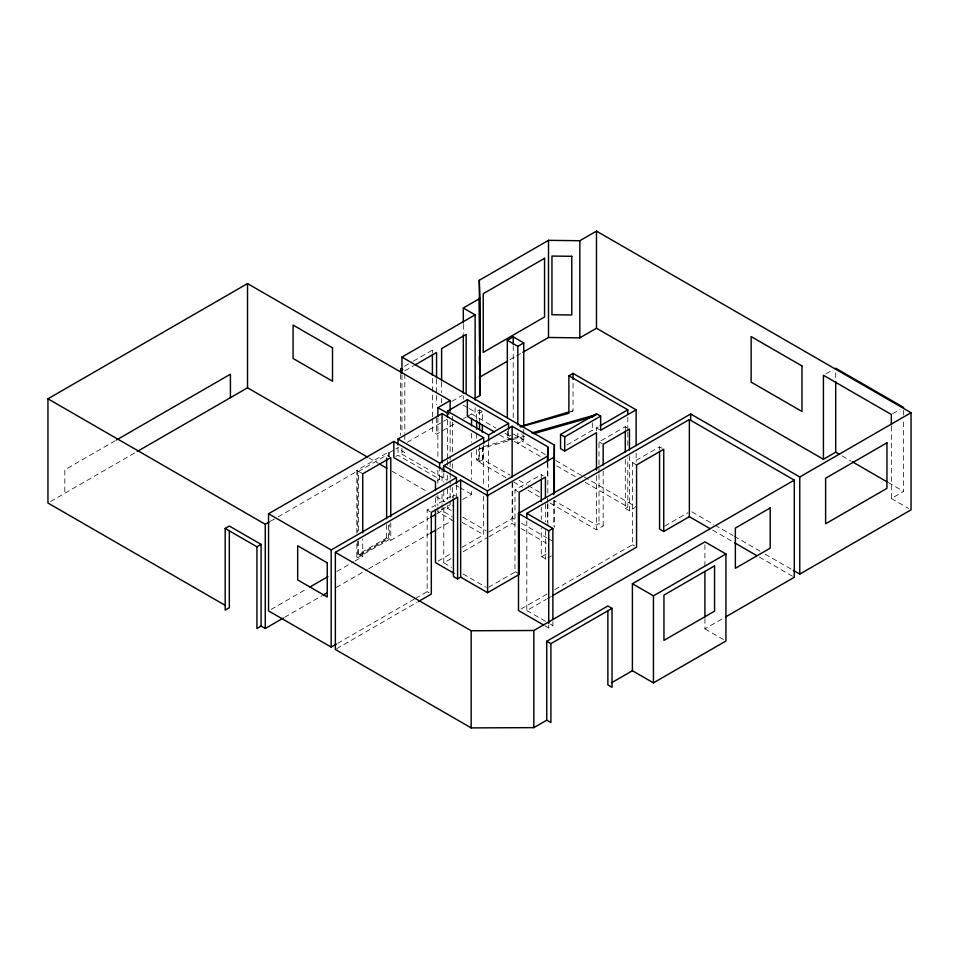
<?xml version="1.0" encoding="UTF-8"?>
<svg xmlns="http://www.w3.org/2000/svg" width="959" height="959" viewBox="0 0 959 959"><rect width="100%" height="100%" fill="white"/><g stroke="black" fill="none" stroke-linecap="round" stroke-linejoin="round"><path stroke-width="0.72" stroke-dasharray="4.79 3.6" d="M115.272 440.684L64.816 469.814L64.816 493.286M50.539 501.521L135.974 452.204M404.446 366.254L412.07 361.855M413.341 361.123L432.401 350.119L434.487 351.318M404.806 370.857L413.689 365.727M510.044 359.673L515.175 356.712M516.457 355.969L521.588 353.008M451.929 401.318L462.262 395.36M356.82 533.216L356.82 470.389L388.371 452.18L389.246 452.684L394.413 449.699M270.39 521.3L276.815 517.596M278.098 516.853L357.707 470.905L357.707 532.233M395.707 448.956L398.297 447.469M407.335 442.243L442.219 422.104M443.514 421.361L447.385 419.119M358.582 530.483L358.582 471.408L386.621 455.213L390.781 457.623M395.923 456.424L398.009 455.213L439.63 479.248L439.63 470.413M401.953 448.225L401.953 454.206L404.806 452.564L400.634 450.155M432.401 418.448L432.401 431.826L436.561 434.223L454.554 423.83M463.557 418.639L466.122 417.153M467.405 416.41L475.125 411.962L475.125 407.479M476.647 418.903L476.647 411.579L479.5 409.937L482.353 411.579L482.353 421.984M482.353 411.579L479.5 413.233L476.647 411.579M505.992 477.594L478.841 461.926L478.841 449.256L483 446.858L513.173 438.263M507.323 431.406L507.323 437.388L510.871 435.338M437.556 480.447L439.63 479.248M499.543 434.918L508.558 440.121L510.632 438.922M476.647 449.651L476.647 459.9L479.5 458.258L482.353 459.9L482.353 447.242M478.841 461.926L483 459.517L510.08 475.149M570.953 412.022L573.038 410.824L573.038 380.879M523.746 435.554L523.746 440.037L517.836 443.454L517.836 432.053M415.475 598.416L427.139 591.679L427.139 509.984L453.427 494.808L455.513 496.007M358.582 540.828L358.582 554.122L386.621 537.927L390.781 540.337L429.224 518.136M359.457 554.626L387.496 538.443M356.82 543.693L356.82 557.155L388.371 538.946L388.371 525.484M356.82 557.155L357.707 557.659L389.246 539.449L389.246 524.489M437.879 507.407L437.879 511.878L450.143 504.794L450.143 485.446M271.121 609.421L307.252 588.562M336.933 571.42L353.703 561.734M354.998 560.991L362.742 556.52L362.742 538.802M436.92 513.7L442.039 510.739L452.133 516.565M447.433 505.297L447.433 508.294L452.504 505.357M462.658 499.507L471.528 494.376L471.528 488.419M566.901 444.976L592.314 430.303L594.4 431.502M596.474 430.891L596.474 427.894L598.979 426.455M284.631 617.296L322.092 595.671M336.297 587.471L367.309 569.574M368.592 568.831L429.308 533.779M437.052 529.296L452.552 520.353L437.879 511.878M488.646 587.292L514.983 572.079L514.983 489.869L541.272 474.693L543.357 475.892M599.003 473.075L599.003 441.871L625.28 426.695L627.366 427.894M437.999 561.135L451.953 553.079M462.106 547.217L483.66 534.774L483.66 494.424M488.622 532.065L512.717 518.16L516.505 520.341M443.789 507.551L443.789 562.849L451.533 558.378M463.137 551.677L487.64 537.531M488.922 536.788L512.142 523.386L519.79 527.81M554.734 589.605L632.401 544.76L632.401 462.55L659.564 446.87L663.736 449.268M337.676 643.333L414.18 599.171M336.657 648.728L417.045 602.324M825.879 373.866L832.016 370.33M546.186 554.074L541.272 556.903L541.272 528.169M603.163 471.013L603.163 525.976L599.003 523.578L596.474 525.029L553.93 500.466M625.28 459.373L625.28 508.402L627.809 506.951L627.809 457.635M547.817 557.934L551.389 555.872M549.939 502.972L596.474 529.836L603.163 525.976M625.28 508.402L629.452 510.799L635.014 507.587M521.085 609.037L546.966 594.089M664.755 526.083L688.082 512.621M526.815 520.869L526.815 610.523L546.186 599.351M547.481 598.596L551.353 596.366M892.565 413.785L899.926 409.529M544.94 625.795L548.728 627.977L552.887 625.58L552.887 621.096M891.331 426.276L891.331 498.476L903.606 491.392L903.606 419.191M704.913 618.543L704.913 628.864L724.345 617.644M570.197 411.627L573.038 410.824M514.599 437.855L523.218 435.398M478.841 449.256L510.44 440.253M511.878 439.845L524.813 436.165M842.098 455.885L851.065 461.063M888.226 482.509L903.606 491.392M891.331 498.476L908.581 508.426M596.474 427.894L599.603 429.704M599.003 441.871L602.12 443.681M632.401 462.55L636.572 464.959M691.954 511.854L713.772 524.453M715.054 525.196L733.024 535.578M734.306 536.309L759.984 551.137M765.114 554.098L792.062 569.658M712.681 530.147L733.407 542.111M759.312 557.071L792.997 576.515M463.293 405.13L468.016 407.863M469.203 408.546L475.125 411.962M513.233 433.971L523.746 440.037M545.347 454.53L521.996 441.056L521.996 433.924M555.717 460.524L582.952 476.251M584.247 476.995L636.129 506.951M471.528 413.94L495.983 428.062M504.997 433.264L510.14 436.225M507.323 437.388L513.161 440.756M514.336 441.428L541.128 456.904M556.652 465.858L576.059 477.067M585.11 482.293L627.809 506.951M632.401 544.76L634.486 545.959M519.107 480.363L526.851 484.834M528.133 485.578L539.737 492.279M476.647 459.9L479.5 461.543L479.5 446.546M513.748 482.077L522.799 487.292M527.965 490.277L539.605 497.002M514.983 489.869L518.112 491.667M704.913 628.864L723.47 639.581M401.953 454.206L447.05 480.243M456.076 485.446L458.654 486.944M459.936 487.687L471.528 494.376M521.54 523.254L546.774 537.819M548.033 538.538L551.821 540.732M521.073 528.541L546.57 543.262M541.272 556.4L545.443 558.797M368.831 457.851L377.87 463.065M392.063 471.265L426.911 491.38M435.949 496.594L444.988 501.821M447.433 508.294L451.293 510.524M462.885 517.201L486.045 530.579M462.226 522.391L483.66 534.774M427.139 509.984L430.267 511.782M356.82 470.389L357.707 470.905M358.582 471.408L362.742 473.806M514.983 571.576L519.155 573.973M526.815 610.523L545.443 621.276M550.406 624.141L552.887 625.58M443.789 562.849L451.485 567.284M463.029 573.95L486.105 587.28M427.139 591.679L429.224 592.89M358.582 554.122L362.742 556.52M903.606 410.356L903.606 417.728M835.697 372.619L835.697 379.992M704.913 544.796L704.913 566.925M659.564 446.87L659.564 449.855M636.129 453.151L636.129 462.118M629.452 455.837L629.452 510.799M627.809 417.285L627.809 430.735M627.809 432.233L627.809 447.17M625.28 426.695L625.28 429.668M599.003 474.549L599.003 523.578M596.474 475.712L596.474 529.836M592.314 422.871L592.314 430.303M554.338 500.346L554.338 527.246M553.763 500.706L553.763 526.107M548.728 624.992L548.728 627.977M547.853 463.305L547.853 493.19M547.853 503.655L547.853 524.573M547.409 462.202L547.409 475.652M547.409 498.069L547.409 502.552M547.409 504.05L547.409 521.984M545.443 504.002L545.443 521.936M545.443 530.579L545.443 559.301M541.272 474.693L541.272 477.678M541.272 507.371L541.272 519.538M523.746 429.584L523.746 434.067M513.233 345.803L513.233 419.023M512.717 482.401L512.717 518.16M512.142 483.036L512.142 523.386M508.558 430.375L508.558 440.121M488.622 442.411L488.622 487.232M483.66 445.108L483.66 486.956M483 446.858L483 459.517M479.5 409.937L479.5 420.653M476.647 433.54L476.647 439.402M471.528 433.3L471.528 442.243M471.528 452.672L471.528 479.476M463.293 324.442L463.293 333.408M463.293 396.163L463.293 399.16M456.496 485.074L456.496 497.026M453.427 494.808L453.427 497.769M452.552 416.134L452.552 420.605M452.552 422.092L452.552 453.355M452.552 463.772L452.552 468.244M452.552 487.604L452.552 498.021M450.143 421.421L450.143 454.182M450.143 455.669L450.143 460.128M450.143 461.615L450.143 472.044M450.143 473.53L450.143 483.947M447.433 420.126L447.433 458.977M447.433 460.476L447.433 466.446M447.433 475.412L447.433 479.896M447.433 488.862L447.433 499.327M443.789 473.183L443.789 482.149M443.789 491.116L443.789 501.581M442.039 467.405L442.039 483.839M442.039 494.305L442.039 503.271M442.039 504.758L442.039 510.739M441.608 382.341L441.608 392.615M441.608 398.476L441.608 402.888M437.879 418.088L437.879 459.769M437.879 470.198L437.879 485.074M437.879 495.503L437.879 505.92M436.561 379.261L436.561 394.113M436.561 395.599L436.561 404.518M436.561 417.884L436.561 434.223M435.47 497.841L435.47 506.664M432.401 350.119L432.401 353.092M432.401 378.337L432.401 416.961M404.806 373.83L404.806 433.252M404.806 434.739L404.806 440.672M401.953 375.005L401.953 433.288M400.634 374.394L400.634 435.302M398.009 447.853L398.009 455.213M390.781 522.607L390.781 540.337M389.246 452.684L389.246 457.179M388.371 452.18L388.371 456.664M386.621 524.633L386.621 537.927M357.707 541.212L357.707 557.659"/><path stroke-width="1.44" d="M547.409 462.202L547.853 446.87L512.142 426.252L443.789 465.714L443.789 471.696M553.763 494.724L554.338 445.048L401.953 357.072L401.953 373.507M225.449 605.501L47.95 503.019L47.95 398.812L247.518 283.588L450.143 400.574L450.143 411.003M116.566 439.929L230.424 374.202L230.424 397.673M137.269 451.461L247.518 387.808L367.549 457.107M474.813 398.476L479.944 395.528L479.284 280.304L548.5 240.337L579.835 240.721L596.474 231.107L911.05 412.718L911.05 509.852L799.77 574.105L793.345 570.401M463.293 322.943L463.293 308.007L479.944 298.393L479.284 280.304M401.953 357.072L475.125 314.828L475.125 400.011M414.959 364.995L436.561 352.516L436.561 377.774M507.323 417.956L507.323 340.253L513.233 336.837L523.746 342.902L523.746 425.101M507.323 340.253L517.836 346.319L523.746 342.902M479.284 377.438L507.479 361.159M522.871 352.277L548.5 337.472L579.835 337.856L596.474 328.242L823.421 459.265L835.697 452.18L839.533 454.398M229.333 530.495L229.333 607.742L225.173 610.152L225.173 528.445L229.333 526.047L261.1 544.376L261.1 626.083L265.259 628.493L283.337 618.052M437.879 416.59L437.879 407.659L450.143 400.574M336.381 644.088L331.191 647.073L268.544 610.907L268.544 513.772L393.849 441.428L456.496 477.606L456.496 483.576M398.009 444.916L398.009 439.03L442.039 413.605L483.66 437.64L483.66 443.609M447.433 417.129L447.433 411.159L467.369 399.651L508.558 423.422L508.558 428.985M47.95 398.812L265.259 524.273L269.107 522.044M225.173 528.445L256.94 546.786L261.1 544.376M520.677 426.959L568.879 413.233L568.879 375.796L573.038 373.387L636.129 409.817L636.129 445.671M398.009 439.03L439.63 463.053L483.66 437.64M447.433 411.159L488.622 434.93L508.558 423.422M519.922 426.575L568.783 412.034M268.544 513.772L331.191 549.951L456.496 477.606M607.874 610.439L607.874 684.894L612.034 687.291L612.034 608.378L550.91 643.657L550.91 722.583L546.75 720.185L533.827 727.641L471.181 727.893L335.362 649.483L335.362 552.348L460.656 480.003L487.604 495.563L553.763 457.371M596.474 470.066L596.474 432.701L564.719 451.042L560.547 448.644L560.547 434.475L596.474 413.737L600.646 416.134L600.646 430.303L636.129 409.817M533.42 433.708L592.314 416.925L595.443 415.127M560.547 434.475L564.719 436.872L600.646 416.134M309.841 587.064L327.906 576.635M430.507 517.404L435.638 514.444M443.789 465.714L487.388 490.876L547.409 456.232M600.238 425.724L627.809 409.817L627.809 414.3M261.1 626.083L256.94 628.493L256.94 546.786M323.387 594.928L327.259 592.686M430.591 533.024L435.758 530.051M543.681 625.076L518.495 610.523L518.495 513.389L690.672 413.988L799.77 476.971L911.05 412.718M526.815 517.872L526.815 513.389L689.365 419.551L794.292 480.135L794.292 577.27L725.639 616.901M418.34 601.569L431.31 594.089L431.31 512.382L457.599 497.206L457.599 578.912L460.656 577.138L487.604 592.698L519.155 574.477L519.155 492.279L545.443 477.103L545.443 498.021M518.495 513.389L548.728 530.842L552.887 528.445L552.887 619.598M552.636 595.623L636.572 547.169L636.572 464.959L663.736 449.268L663.736 531.478L659.564 529.08L659.564 451.353M663.736 531.478L689.365 516.685L710.092 528.649M335.362 552.348L471.181 630.758L533.827 630.507L794.292 480.135M632.401 670.725L632.401 583.719L704.913 541.847L725.939 553.99L725.939 641.008L653.439 682.868L632.401 670.725L611.746 682.652M546.75 720.185L546.75 641.259L607.874 605.968L612.034 608.378M632.401 583.719L653.439 595.851L725.939 553.99M531.837 432.941L596.474 414.516L596.474 413.737M835.697 368.208L903.606 407.407M852.347 461.794L886.943 481.778M463.293 308.007L475.125 314.828M568.879 375.796L627.809 409.817M734.702 542.866L756.723 555.573M402.72 369.659L400.634 368.46L400.634 372.907M494.4 431.946L467.369 416.338L467.369 399.651M437.879 407.659L448.884 414.012M526.815 513.389L552.887 528.445M379.165 463.808L386.909 468.28M454.027 573.302L435.47 562.597L435.47 509.613M457.599 578.912L453.427 576.503L453.427 499.255M546.75 641.259L550.91 643.657M479.356 297.973L479.764 368.112L479.356 356.664M891.331 424.801L891.331 414.492L823.421 375.281L823.421 459.265M835.697 381.466L835.697 452.18M799.77 476.971L799.77 574.105M704.913 571.348L704.913 617.069M690.672 413.988L690.672 419.958M689.365 419.551L689.365 516.685M653.439 595.851L653.439 682.868M629.452 449.903L629.452 429.105L603.163 444.281L603.163 465.079M625.28 431.154L625.28 451.953M596.474 231.107L596.474 328.242M592.314 416.134L592.314 416.925M579.835 240.721L579.835 337.856M573.038 373.387L573.038 379.38M564.719 436.872L564.719 451.042M554.338 445.048L554.338 492.866M548.728 530.842L548.728 623.494M548.5 240.337L548.5 337.472M547.853 446.87L547.853 460.32M541.272 479.152L541.272 501.593M533.827 630.507L533.827 727.641M517.836 346.319L517.836 424.813M513.233 336.837L513.233 344.305M512.142 426.252L512.142 477.067M488.622 434.93L488.622 440.912M487.604 495.563L487.604 592.698M487.388 490.876L487.388 496.858M482.353 424.957L482.353 432.377M479.944 298.393L479.944 395.528M479.5 422.14L479.5 429.572M476.647 420.366L476.647 429.152M471.528 418.412L471.528 425.856M471.181 630.758L471.181 727.893M466.134 393.118L466.134 334.439L441.608 348.596L441.608 380.879M463.293 334.895L463.293 393.178M460.656 480.003L460.656 577.138M442.039 413.605L442.039 462.921M439.63 463.053L439.63 468.939M435.47 490.481L435.47 481.646L393.849 457.623L393.849 441.428M432.401 354.578L432.401 375.377M390.781 516.697L390.781 457.623L362.742 473.806L362.742 532.892M386.621 458.174L386.621 518.735M331.191 549.951L331.191 647.073M265.259 524.273L265.259 628.493M247.518 283.588L247.518 387.808M544.556 258.295L483.228 293.706L483.228 352.397L544.556 316.985L544.556 258.295M770.197 507.958L735.361 528.061L735.361 568.279L770.197 548.176L770.197 507.958M886.955 442.818L825.615 478.229L825.615 523.77L886.955 488.359L886.955 442.818M714.551 565.882L663.952 595.095L663.952 640.372L714.551 611.159L714.551 565.882M571.78 256.305L551.952 256.065L551.952 314.744L571.78 314.984L571.78 256.305M801.952 365.93L751.137 336.585L751.137 382.114L801.952 411.459L801.952 365.93M332.509 347.841L293.082 325.077L293.082 358.462L332.509 381.226L332.509 347.841M327.247 562.849L297.674 545.767L297.674 579.919L327.247 596.989L327.247 562.849"/></g></svg>
